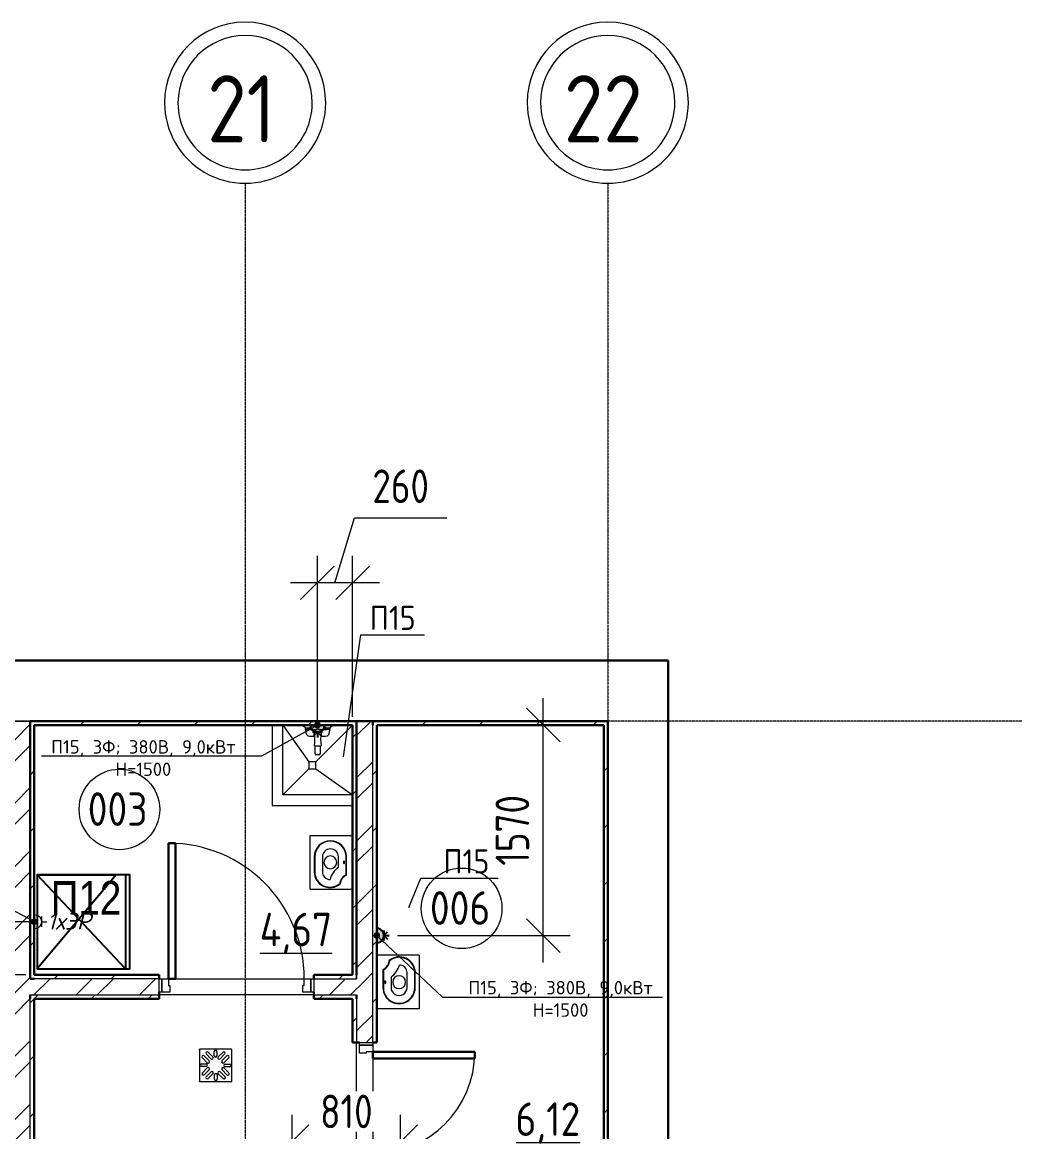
# Model space of a CAD drawing. Header units: millimetres. Extents: x -215207 to 92095, y -30385 to 123050.
# Drawn here: x -84096 to -76653, y 31650 to 39916 of the extents above; entities that cross this region are included whole.
import ezdxf
from ezdxf import colors
from ezdxf.entities.mleader import LeaderData, LeaderLine
from ezdxf.enums import TextEntityAlignment as Align
from ezdxf.math import Vec2, Vec3

# ---------------------------------------------------------------- set-up
doc = ezdxf.new("R2010")
doc.units = ezdxf.units.MM
doc.linetypes.add('ADSK_Линия сетки', pattern=[25, 20, -2.5, 0, -2.5])
doc.linetypes.add('SPLOSHNAY', pattern=[20, 10, 10])
for name, color, linetype, lineweight in [('TX RO', 30, 'Continuous', 9), ('Двери', 7, 'Continuous', 9), ('ДОНМ_ТХ_Анно', 84, 'Continuous', 20), ('Каркас_Импост', 7, 'Continuous', 9), ('Марки помещений', 7, 'Continuous', 20), ('Монтажный зазор', 7, 'Continuous', 9), ('Обобщенные модели', 7, 'Continuous', 20), ('Оси', 7, 'Continuous', 9), ('Панель', 7, 'Continuous', 30), ('Перекрытия', 7, 'Continuous', 18), ('Сантехнические приборы', 251, 'Continuous', 0), ('Стены', 7, 'Continuous', 18), ('Стены разрез', 7, 'Continuous', 30), ('Стены штриховка', 7, 'Continuous', 9)]:
    doc.layers.add(name, color=color, linetype=linetype, lineweight=lineweight)
for name, color, linetype in [('ЗАДАНИЕ ЭОМ', 10, 'Continuous'), ('ТХ Подключения', 10, 'SPLOSHNAY'), ('ТХ-Вода (ВК)', 170, 'Continuous')]:
    doc.layers.add(name, color=color, linetype=linetype)
doc.layers.add('ТХ ВК Аннотации', color=7, linetype='Continuous', lineweight=20, true_color=0x4c9a9a)
doc.layers.add('ТХ Подключения ЭОМ', color=7, linetype='Continuous', lineweight=18, true_color=0x003efa)
doc.layers.add('тх размеры розетки', color=7, linetype='Continuous', true_color=0xe91640)
doc.styles.add('GOST Common_1', font='GOST_Common.ttf', dxfattribs={"width": 0.9, "height": 125})
doc.styles.add('GOST Common_3', font='GOST_Common.ttf', dxfattribs={"width": 0.9, "height": 2.5})
doc.styles.add('ISOCPEUR', font='isocpeur.ttf', dxfattribs={"width": 0.9, "height": 270})
doc.styles.add('TX Text.Base', font='calibril.ttf', dxfattribs={"height": 250})
doc.styles.add('ГОСТ 2.304', font='CS_Gost2304.shx')
doc.styles.add('Номер', font='times.ttf', dxfattribs={"height": 150})
doc.styles.add('Розетки', font='isocpeui.ttf', dxfattribs={"height": 125})
doc.styles.add('ТХ_ДОНМ', font='ARIALN.TTF')
doc.dimstyles.new('СПДС', dxfattribs={"dimscale": 100, "dimtxt": 2.5, "dimasz": 2.5, "dimexe": 2, "dimexo": 0.625, "dimgap": 1, "dimtad": 1, "dimdec": 0, "dimtxsty": 'ГОСТ 2.304', "dimblk": 'OBLIQUE', "dimblk1": 'OBLIQUE', "dimblk2": 'OBLIQUE', "dimcen": 2.5, "dimdle": 2, "dimadec": 0, "dimazin": 2, "dimtfac": 0.75, "dimtdec": 4, "dimtmove": 1, "dimatfit": 3, "dimfxl": 0, "dimtolj": 1, "dimarcsym": 0})
pattern_1 = [(45, (-106999.95, 7949.98), (-235.7317, 235.7317), []), (45, (-106842.8, 7949.98), (-235.7317, 235.7317), [])]
pattern_2 = [(45, (-106999.95, 7949.98), (-212.132, 212.132), [])]

# ---------------------------------------------------------------- blocks, each defined once
blk = doc.blocks.new('трап')
at = {"layer": 'ТХ ВК Аннотации'}
for p, q in [((34771.5, 62035.5), (34531.5, 62035.5)), ((34532, 62035), (34532, 61795)), ((34617.7, 61963.6), (34581.5, 61999.8)), ((34595.6, 62013.9), (34631.8, 61977.7)), ((34642.3, 61986), (34642.3, 62018.3)), ((34662.3, 62018.3), (34662.3, 61986)), ((34671, 61977.7), (34707.3, 62013.9)), ((34721.4, 61999.8), (34685.2, 61963.6)), ((34772, 61795), (34772, 62035)), ((34550.1, 61925.7), (34582.5, 61925.5)), ((34589.8, 61934.6), (34553.6, 61970.8)), ((34567.2, 61985.5), (34603.4, 61949.3)), ((34699.5, 61949.3), (34735.7, 61985.5)), ((34750.4, 61970.8), (34714.2, 61934.6)), ((34723.3, 61924.5), (34755.7, 61924.3)), ((34582.4, 61905.5), (34550, 61905.7)), ((34553.6, 61859.2), (34589.8, 61895.4)), ((34604, 61881.3), (34567.7, 61845)), ((34582, 61830.7), (34618.3, 61867)), ((34632.4, 61852.8), (34596.2, 61816.6)), ((34642.9, 61812.2), (34642.9, 61844.6)), ((34662.9, 61844.6), (34662.9, 61812.2)), ((34707.8, 61816.6), (34671.6, 61852.8)), ((34685.7, 61867), (34722, 61830.7)), ((34736.2, 61845), (34700, 61881.3)), ((34714.2, 61895.4), (34750.4, 61859.2)), ((34755.6, 61904.3), (34723.2, 61904.5)), ((34532, 61795), (34772, 61795))]:
    blk.add_line(p, q, dxfattribs=at)
for centre, start, end in [((34588.6, 62006.9), 45, 225), ((34652.3, 62018.3), 0, 180), ((34714.3, 62006.9), 315, 135), ((34550.1, 61915.7), 89.62193, 269.62193), ((34560.1, 61978.4), 45, 225), ((34582.5, 61915.5), 269.62193, 89.62193), ((34596.9, 61941.7), 225, 45), ((34624.8, 61970.6), 225, 45), ((34652.3, 61986), 180, 0), ((34678.1, 61970.6), 135, 315), ((34707.1, 61941.7), 135, 315), ((34723.3, 61914.5), 89.62193, 269.62193), ((34742.8, 61978.4), 315, 135), ((34755.6, 61914.3), 269.62193, 89.62193), ((34560.7, 61852.1), 135, 315), ((34589.1, 61823.7), 135, 315), ((34596.9, 61888.3), 315, 135), ((34625.3, 61859.9), 315, 135), ((34652.9, 61844.6), 0, 180), ((34678.7, 61859.9), 45, 225), ((34707.1, 61888.3), 45, 225), ((34714.9, 61823.7), 225, 45), ((34743.3, 61852.1), 225, 45), ((34652.9, 61812.2), 180, 0)]:
    blk.add_arc(centre, 10, start, end, dxfattribs=at)
for points, knots in [([(34533.5, 62033.5), (34533.3, 62033.7), (34533.1, 62033.9), (34532.8, 62034.2), (34532.5, 62034.5), (34532.3, 62034.7), (34532.2, 62034.8), (34532, 62035), (34531.9, 62035.1), (34531.7, 62035.3), (34531.6, 62035.4), (34531.5, 62035.5), (34531.5, 62035.5), (34531.5, 62035.5), (34531.5, 62035.5)], [0, 0, 0, 0, 0.142857, 0.285714, 0.357143, 0.428571, 0.5, 0.571429, 0.642857, 0.714286, 0.785714, 0.857143, 0.928571, 1, 1, 1, 1]), ([(34771.5, 62035.5), (34771.5, 62035.5), (34771.4, 62035.5), (34771.4, 62035.5), (34771.3, 62035.4), (34771.2, 62035.3), (34771.1, 62035.1), (34770.9, 62035), (34770.7, 62034.8), (34770.6, 62034.7), (34770.4, 62034.5), (34770.2, 62034.2), (34769.8, 62033.9), (34769.6, 62033.7), (34769.5, 62033.5)], [0, 0, 0, 0, 0.071429, 0.142857, 0.214286, 0.285714, 0.357143, 0.428571, 0.5, 0.571429, 0.642857, 0.714286, 0.857143, 1, 1, 1, 1]), ([(34532, 61795), (34532, 61795), (34532, 61795), (34532.1, 61795.1), (34532.2, 61795.2), (34532.3, 61795.3), (34532.4, 61795.4), (34532.5, 61795.5), (34532.7, 61795.7), (34532.9, 61795.9), (34533.1, 61796.1), (34533.3, 61796.3), (34533.6, 61796.6), (34533.9, 61796.9), (34534, 61797)], [0, 0, 0, 0, 0.071429, 0.142857, 0.214286, 0.285714, 0.357143, 0.428571, 0.5, 0.571429, 0.642857, 0.714286, 0.857143, 1, 1, 1, 1]), ([(34770, 61797), (34770.1, 61796.9), (34770.4, 61796.6), (34770.7, 61796.3), (34770.9, 61796.1), (34771.1, 61795.9), (34771.3, 61795.7), (34771.5, 61795.5), (34771.6, 61795.4), (34771.7, 61795.3), (34771.8, 61795.2), (34771.9, 61795.1), (34772, 61795), (34772, 61795), (34772, 61795)], [0, 0, 0, 0, 0.142857, 0.285714, 0.357143, 0.428571, 0.5, 0.571429, 0.642857, 0.714286, 0.785714, 0.857143, 0.928571, 1, 1, 1, 1])]:
    blk.add_open_spline(points, degree=3, knots=knots, dxfattribs=at)
blk = doc.blocks.new('ЭР1')
at = {"color": 0}
for p, q in [((468830.6, 51503), (468830.6, 51395.4)), ((468776.8, 51449.2), (468737.7, 51449.2)), ((468776.8, 51486.8), (468776.8, 51449.2)), ((468776.8, 51449.2), (468776.8, 51411.7))]:
    blk.add_line(p, q, dxfattribs=at)
blk.add_arc((468830.6, 51449.2), 53.8, 90, 270, dxfattribs=at)
at = {"layer": 'TX RO', "ltscale": 100, "style": 'Номер', "flags": 8}
blk.add_attdef('RO_RAM_001', (466396.1, 51417.4), '', height=420, rotation=180, dxfattribs=at)
blk = doc.blocks.new('Розетка 380В')
at = {"color": 0}
for p, q in [((70849, 89044), (70924, 89044)), ((70924, 89044), (70869, 89099)), ((70924, 89044), (70924, 89122)), ((70924, 89044), (70980, 89099)), ((70924, 89044), (70999, 89044)), ((70817, 88936), (71032, 88936))]:
    blk.add_line(p, q, dxfattribs=at)
blk.add_arc((70924, 88936), 108, 0, 180, dxfattribs=at)
at = {"layer": 'TX RO', "ltscale": 100, "style": 'Номер', "flags": 8}
blk.add_attdef('RO_RAM_001', (68597, 89060), '', height=420, rotation=180, dxfattribs=at)
blk = doc.blocks.new('Розетка для мокрых помещений')
blk.add_hatch(color=0).paths.add_polyline_path([(70891, 88528, -1), (70891, 88744)])
at = {"color": 0}
for p, q in [((70891, 88528), (70891, 88744)), ((70784, 88636), (70705, 88636)), ((70784, 88636), (70784, 88711)), ((70784, 88561), (70784, 88636))]:
    blk.add_line(p, q, dxfattribs=at)
blk.add_arc((70891, 88636), 108, 90, 270, dxfattribs=at)
at = {"color": 0, "ltscale": 100, "style": 'Номер', "flags": 8}
blk.add_attdef('RO_RAM_001', (70004, 86593), '', height=420, rotation=270, dxfattribs=at)
blk = doc.blocks.new('AC_Дверь_Однопольная_Деревянная - Дв-10_1_2200х900_Пр_Подвал_ПВХ-4936338-План подвала смеж')
at = {"layer": 'Каркас_Импост'}
for p, q in [((-430, 60), (-380, 60)), ((-430, -40), (-430, 60)), ((-380, 60), (-380, 10)), ((-380, 10), (-370, 10)), ((-370, 10), (-370, -40)), ((370, 10), (380, 10)), ((370, -40), (370, 10)), ((380, 60), (430, 60)), ((380, 10), (380, 60)), ((430, 60), (430, -40)), ((-370, -40), (-430, -40)), ((430, -40), (370, -40))]:
    blk.add_line(p, q, dxfattribs=at)
at = {"layer": 'Монтажный зазор'}
for p, q in [((-450, 60), (-430, 60)), ((-450, -40), (-450, 60)), ((-430, 60), (-430, -40)), ((430, 60), (450, 60)), ((430, -40), (430, 60)), ((450, 60), (450, -40)), ((-430, -40), (-450, -40)), ((450, -40), (430, -40))]:
    blk.add_line(p, q, dxfattribs=at)
at = {"layer": 'Панель'}
for p, q in [((-380, 820), (-330, 820)), ((-380, 60), (-380, 820)), ((-330, 820), (-330, 60)), ((-330, 60), (-380, 60))]:
    blk.add_line(p, q, dxfattribs=at)
at = {"layer": 'Панель', "lineweight": 9}
blk.add_arc((-380, 60), 760, 0, 90, dxfattribs=at)
blk = doc.blocks.new('AC_Дверь_Однопольная_Деревянная - Дв-11_1_2200х1100_Пр_Подвал_ПВХ-4936276-План подвала смеж')
at = {"layer": 'Каркас_Импост'}
for p, q in [((-555, 60), (-505, 60)), ((-555, -40), (-555, 60)), ((-505, 60), (-505, 10)), ((-505, 10), (-495, 10)), ((-495, 10), (-495, -40)), ((495, 10), (505, 10)), ((495, -40), (495, 10)), ((505, 60), (555, 60)), ((505, 10), (505, 60)), ((555, 60), (555, -40)), ((-495, -40), (-555, -40)), ((555, -40), (495, -40))]:
    blk.add_line(p, q, dxfattribs=at)
at = {"layer": 'Монтажный зазор'}
for p, q in [((-575, 60), (-555, 60)), ((-575, -40), (-575, 60)), ((-555, 60), (-555, -40)), ((555, 60), (575, 60)), ((555, -40), (555, 60)), ((575, 60), (575, -40)), ((-555, -40), (-575, -40)), ((575, -40), (555, -40))]:
    blk.add_line(p, q, dxfattribs=at)
at = {"layer": 'Панель'}
for p, q in [((-505, 1070), (-455, 1070)), ((-505, 60), (-505, 1070)), ((-455, 1070), (-455, 60)), ((-455, 60), (-505, 60))]:
    blk.add_line(p, q, dxfattribs=at)
at = {"layer": 'Панель', "lineweight": 9}
blk.add_arc((-505, 60), 1010, 0, 90, dxfattribs=at)
blk = doc.blocks.new('Compact wall-hung vitreous china basin - Meridian - Roca -   327249xx0 - White - Meridian - Roca-4890539-План подвала смеж')
at = {"layer": 'Сантехнические приборы'}
for p, q in [((-75, 331), (-75, 15)), ((-75, 331), (325, 331)), ((325, 331), (325, 15)), ((165.7, 300.7), (54.3, 300.7)), ((165.7, 297.2), (54.3, 297.2)), ((165.7, 240.1), (54.3, 240.1)), ((87.8, 121), (165.7, 121)), ((30.6, 60.3), (165.7, 60.3)), ((32.8, 63.8), (165.7, 63.8))]:
    blk.add_line(p, q, dxfattribs=at)
for centre, radius, start, end in [((54.3, 183.2), 117.6, 90, 220.01623), ((54.3, 183.2), 114.1, 90, 219.30173), ((165.7, 180.5), 120.2, 270, 90), ((165.7, 180.5), 116.7, 270, 90), ((54.3, 183.2), 56.9, 90, 180.13752), ((-42.6, 27.8), 160.3, 35.54087, 75.54118), ((125, 181.3), 48, 360, 180), ((125, 181.3), 48, 180, 360), ((165.7, 180.5), 59.6, 270, 90), ((-42.6, 27.8), 80.1, 23.97568, 85.05308), ((-42.6, 27.8), 83.6, 25.54295, 84.04163)]:
    blk.add_arc(centre, radius, start, end, dxfattribs=at)
for centre, start_param, end_param in [((125, 78.9), 6.212189, 9.495774), ((125, 77.9), 6.212911, 9.348629), ((125, 78.4), 3.217742, 6.354181)]:
    blk.add_ellipse(centre, major_axis=(10.2, 0), ratio=0.358368, start_param=start_param, end_param=end_param, dxfattribs=at)
blk = doc.blocks.new('Семейство1 - Душевой поддон - строй исполнение-6726021-План подвала смеж')
at = {"layer": 'Обобщенные модели'}
for p, q in [((0, 0), (275, -275)), ((325, -275), (520, 0)), ((520, 0), (520, -520)), ((600, -600), (600, 0)), ((0, -520), (275, -325)), ((325, -275), (275, -275)), ((275, -275), (275, -325)), ((275, -325), (325, -325)), ((325, -325), (325, -275)), ((520, -520), (325, -325)), ((520, -520), (0, -520)), ((0, -600), (600, -600))]:
    blk.add_line(p, q, dxfattribs=at)
blk = doc.blocks.new('ПрофСан_ПСМ-200-1 - PSM-200-1-V23-План подвала смеж')
at = {"layer": 'Обобщенные модели', "lineweight": 9}
for centre, radius, start, end in [((0.5, -56.5), 24.9, 360, 180), ((-296.8, -105.1), 276.6, 349.88279, 10.11721), ((297.7, -105.1), 276.6, 169.88279, 190.11721), ((0.5, 30.7), 186, 262.30704, 277.69296)]:
    blk.add_arc(centre, radius, start, end, dxfattribs=at)
for points in [[(-23.8, -50.6), (-24.2, -52.5), (-24.4, -54.5), (-24.4, -56.5)], [(25.4, -56.5), (25.4, -54.5), (25.1, -52.5), (24.7, -50.6)]]:
    blk.add_open_spline(points, degree=3, dxfattribs=at)
for points, knots in [([(-21.8, -45.3), (-22, -45.7), (-22.4, -46.6), (-22.8, -47.7), (-23.1, -48.3), (-23.1, -48.5)], [0.71428571, 0.71428571, 0.71428571, 0.71428571, 0.75, 0.78571429, 0.80227909, 0.80227909, 0.80227909, 0.80227909]), ([(-18.8, -40.7), (-19.1, -41.1), (-19.6, -41.7), (-20.1, -42.4), (-20.3, -42.7)], [0.57142857, 0.57142857, 0.57142857, 0.57142857, 0.60714286, 0.63719083, 0.63719083, 0.63719083, 0.63719083]), ([(-13.2, -35.6), (-13.4, -35.8), (-13.9, -36.1), (-14.5, -36.6), (-15.1, -37), (-15.6, -37.4), (-16, -37.8), (-16.2, -38), (-16.3, -38.1)], [0.365798, 0.365798, 0.365798, 0.365798, 0.3928571, 0.4107143, 0.4285714, 0.4464286, 0.4642857, 0.4733784, 0.4733784, 0.4733784, 0.4733784]), ([(-7.4, -32.8), (-7.6, -32.9), (-8.3, -33.1), (-9.1, -33.5), (-9.9, -33.8), (-10.3, -34), (-10.6, -34.1)], [0.1967317, 0.1967317, 0.1967317, 0.1967317, 0.21428571, 0.25, 0.26785714, 0.28571429, 0.28571429, 0.28571429, 0.28571429]), ([(0.5, -31.6), (-0.5, -31.6), (-2, -31.7), (-3.9, -31.9), (-4.9, -32.1), (-5.3, -32.2)], [0, 0, 0, 0, 0.0714286, 0.1071429, 0.1428571, 0.1428571, 0.1428571, 0.1428571]), ([(6.2, -32.2), (5.8, -32.1), (4.8, -31.9), (2.9, -31.7), (1.5, -31.6), (0.5, -31.6)], [0.8571429, 0.8571429, 0.8571429, 0.8571429, 0.8928571, 0.9285714, 1, 1, 1, 1]), ([(11.5, -34.1), (11.3, -34), (10.8, -33.8), (10, -33.5), (9.2, -33.1), (8.5, -32.9), (8.3, -32.8)], [0.71428571, 0.71428571, 0.71428571, 0.71428571, 0.73214286, 0.75, 0.78571429, 0.8032683, 0.8032683, 0.8032683, 0.8032683]), ([(17.2, -38.1), (17.2, -38), (16.7, -37.6), (16.2, -37.1), (15.4, -36.6), (14.8, -36.1), (14.4, -35.8), (14.1, -35.6)], [0.5266216, 0.5266216, 0.5266216, 0.5266216, 0.5357143, 0.5714286, 0.5892857, 0.6071429, 0.634202, 0.634202, 0.634202, 0.634202]), ([(21.2, -42.7), (21, -42.4), (20.5, -41.7), (20, -41.1), (19.8, -40.7)], [0.36280917, 0.36280917, 0.36280917, 0.36280917, 0.39285714, 0.42857143, 0.42857143, 0.42857143, 0.42857143]), ([(24.1, -48.5), (24, -48.3), (23.8, -47.7), (23.3, -46.6), (22.9, -45.7), (22.7, -45.3)], [0.19772091, 0.19772091, 0.19772091, 0.19772091, 0.21428571, 0.25, 0.28571429, 0.28571429, 0.28571429, 0.28571429])]:
    blk.add_open_spline(points, degree=3, knots=knots, dxfattribs=at)
at = {"layer": 'Сантехнические приборы'}
for p, q in [((-107.5, 0), (-107.5, -6.4)), ((-42.5, -6.4), (-42.5, 0)), ((42.5, 0), (42.5, -6.3)), ((107.5, -6.3), (107.5, 0)), ((-107.5, -6.4), (-87, -20)), ((-42.5, -6.4), (-107.5, -6.4)), ((-90.2, -33), (-82.9, -33)), ((-90, -20), (-75, -20)), ((-90, -33), (-90, -20)), ((-75, -33), (-82.9, -33)), ((-75, -20), (-60, -20)), ((-75, -20), (-75, -33)), ((-67.1, -33), (-75, -33)), ((-67.1, -33), (-19.2, -33)), ((-63, -20), (-42.5, -6.4)), ((-60, -20), (-60, -33)), ((-25.9, -74.7), (-25.9, -40.6)), ((-25.9, -40.6), (-24, -53.3)), ((-25.9, -74.7), (-24.1, -60.9)), ((-19.2, -38.3), (-19.2, -33)), ((-19.2, -33), (-7.4, -33)), ((8.3, -33), (18, -33)), ((18, -33), (18, -37.3)), ((18, -33), (67.1, -33)), ((24.6, -50.9), (26.5, -40.6)), ((26.5, -74.7), (24.7, -63.9)), ((26.5, -40.6), (26.5, -74.7)), ((42.5, -6.3), (63, -20)), ((107.5, -6.3), (42.5, -6.3)), ((60, -20), (75, -20)), ((60, -33), (60, -20)), ((75, -33), (67.1, -33)), ((75, -20), (90, -20)), ((75, -33), (75, -20)), ((82.9, -33), (75, -33)), ((82.9, -33), (89.9, -33)), ((87, -20), (107.5, -6.3)), ((90, -20), (90, -33)), ((-59.4, -83.2), (-22.1, -83.2)), ((-19.2, -212.8), (-19.2, -154)), ((18, -154.1), (18, -212.8)), ((23, -83.2), (59.1, -83.2)), ((-19.2, -212.8), (-19.2, -220)), ((-19.2, -220), (18, -220)), ((18, -220), (18, -212.8))]:
    blk.add_line(p, q, dxfattribs=at)
for points in [[(-90.2, -33), (-90.2, -66.5), (-79.9, -83.2), (-59.4, -83.2)], [(-25.9, -40.6), (-24.9, -39.9), (-22.6, -38.7), (-20.3, -37.6), (-19.2, -37.1)], [(-22.6, -76.6), (-23.8, -76), (-24.9, -75.3), (-25.9, -74.7)], [(-19.2, -38.3), (-17.1, -37.1), (-14.9, -36.1), (-12.6, -35.3)], [(14.3, -35.7), (15.5, -36.2), (16.7, -36.7), (18, -37.3)], [(18, -36.3), (19.5, -36.9), (22.5, -38.2), (25.2, -39.8), (26.5, -40.6)], [(26.5, -74.7), (25.6, -75.2), (24.6, -75.8), (23.6, -76.3)], [(59.1, -83.2), (79.6, -83.2), (89.9, -66.5), (89.9, -33)]]:
    blk.add_open_spline(points, degree=3, dxfattribs=at)
blk = doc.blocks.new('Ось сетки - Круг_Ø12 мм 2-461932-План подвала смеж')
at = {"layer": 'Оси', "lineweight": 20}
for radius, start, end in [(6, 360, 180), (5, 360, 180), (6, 180, 360), (5, 180, 360)]:
    blk.add_arc((0, 0), radius, start, end, dxfattribs=at)
blk = doc.blocks.new('ADSK_Марка_Помещение_ОдноЗначение_Номер - Номер-462100-План подвала смеж')
at = {"layer": 'Марки помещений'}
blk.add_circle((0, 0), 3, dxfattribs=at)
blk = doc.blocks.new('_None')
blk = doc.blocks.new('_Dot')
at = {"color": 0, "linetype": 'ByBlock', "lineweight": -2}
blk.add_line((-0.5, 0), (-1, 0), dxfattribs=at)
at = {"color": 0, "linetype": 'ByBlock', "const_width": 0.5}
blk.add_lwpolyline([(-0.25, 0, 1), (0.25, 0, 1)], format="xyb", close=True, dxfattribs=at)
blk = doc.blocks.new('_Oblique')
at = {"color": 0, "linetype": 'ByBlock', "lineweight": -2}
blk.add_line((-0.5, -0.5), (0.5, 0.5), dxfattribs=at)
blk = doc.blocks.new('*D3561')
at = {"layer": 'Defpoints', "color": 0, "ltscale": 100, "transparency": 16777216}
for p in [(-81898.2, 35740), (-81635.6, 34680.2), (-81898.2, 34626.7, 937)]:
    blk.add_point(p, dxfattribs=at)
at = {"layer": 'тх размеры розетки', "color": 0, "lineweight": 9, "ltscale": 100, "transparency": 16777216}
for p, q in [((-81766.9, 35740), (-81621.5, 36224.7)), ((-81621.5, 36224.7), (-80934, 36224.7)), ((-81898.2, 34689.2), (-81898.2, 35940)), ((-81635.6, 34742.7), (-81635.6, 35940)), ((-81435.6, 35740), (-82098.2, 35740))]:
    blk.add_line(p, q, dxfattribs=at)
at = {"layer": 'тх размеры розетки', "color": 0, "lineweight": 9, "ltscale": 100, "transparency": 16777216, "xscale": 250, "yscale": 250, "zscale": 250, "rotation": 180}
blk.add_blockref('_Oblique', (-81898.2, 35740), dxfattribs=at)
at = {"layer": 'тх размеры розетки', "color": 0, "lineweight": 9, "ltscale": 100, "transparency": 16777216, "xscale": 250, "yscale": 250, "zscale": 250}
blk.add_blockref('_Oblique', (-81635.6, 35740), dxfattribs=at)
at = {"layer": 'тх размеры розетки', "color": 0, "ltscale": 100, "transparency": 16777216, "insert": (-81277.7, 36459.4), "char_height": 250, "attachment_point": 5, "style": 'ГОСТ 2.304', "bg_fill": 3, "box_fill_scale": 1.1, "bg_fill_color": 256, "bg_fill_true_color": 13158600, "bg_fill_transparency": 0}
blk.add_mtext('\\A1;260', dxfattribs=at)
blk = doc.blocks.new('*D3562')
at = {"layer": 'Defpoints', "color": 0, "ltscale": 100, "transparency": 16777216}
for p in [(-81363.4, 34680.2), (-80216, 34680.2), (-81363.4, 33111.8, 940.7)]:
    blk.add_point(p, dxfattribs=at)
at = {"layer": 'тх размеры розетки', "color": 0, "lineweight": 9, "ltscale": 100, "transparency": 16777216}
for p, q in [((-80216, 32911.8), (-80216, 34880.2)), ((-81300.9, 34680.2), (-80016, 34680.2)), ((-81300.9, 33111.8), (-80016, 33111.8))]:
    blk.add_line(p, q, dxfattribs=at)
at = {"layer": 'тх размеры розетки', "color": 0, "lineweight": 9, "ltscale": 100, "transparency": 16777216, "xscale": 250, "yscale": 250, "zscale": 250}
for p, rotation in [((-80216, 34680.2), 90), ((-80216, 33111.8), 270)]:
    blk.add_blockref('_Oblique', p, dxfattribs=dict(at, rotation=rotation))
at = {"layer": 'тх размеры розетки', "color": 0, "ltscale": 100, "transparency": 16777216, "insert": (-80446.1, 33896), "char_height": 250, "attachment_point": 5, "rotation": 90, "style": 'ГОСТ 2.304', "bg_fill": 3, "box_fill_scale": 1.1, "bg_fill_color": 256, "bg_fill_true_color": 13158600, "bg_fill_transparency": 0}
blk.add_mtext('\\A1;1570', dxfattribs=at)
blk = doc.blocks.new('*D3563')
at = {"layer": 'Defpoints', "color": 0, "ltscale": 100, "transparency": 16777216}
for p in [(-82085.9, 31577), (-82085.9, 31059.8), (-81278.2, 31006)]:
    blk.add_point(p, dxfattribs=at)
at = {"layer": 'тх размеры розетки', "color": 0, "lineweight": 9, "ltscale": 100, "transparency": 16777216}
for p, q in [((-82085.9, 31122.3), (-82085.9, 31777)), ((-81278.2, 31068.5), (-81278.2, 31777)), ((-81078.2, 31577), (-82285.9, 31577))]:
    blk.add_line(p, q, dxfattribs=at)
at = {"layer": 'тх размеры розетки', "color": 0, "lineweight": 9, "ltscale": 100, "transparency": 16777216, "xscale": 250, "yscale": 250, "zscale": 250, "rotation": 180}
blk.add_blockref('_Oblique', (-82085.9, 31577), dxfattribs=at)
at = {"layer": 'тх размеры розетки', "color": 0, "lineweight": 9, "ltscale": 100, "transparency": 16777216, "xscale": 250, "yscale": 250, "zscale": 250}
blk.add_blockref('_Oblique', (-81278.2, 31577), dxfattribs=at)
at = {"layer": 'тх размеры розетки', "color": 0, "ltscale": 100, "transparency": 16777216, "insert": (-81682.1, 31802), "char_height": 250, "attachment_point": 5, "style": 'ГОСТ 2.304', "bg_fill": 3, "box_fill_scale": 1.1, "bg_fill_color": 256, "bg_fill_true_color": 13158600, "bg_fill_transparency": 0}
blk.add_mtext('\\A1;810', dxfattribs=at)
blk = doc.blocks.new('*D3564')
at = {"layer": 'Defpoints', "color": 0, "ltscale": 100, "transparency": 16777216}
for p in [(-84498.9, 33215.5), (-83952.1, 33215.5), (-84005.9, 32819.8)]:
    blk.add_point(p, dxfattribs=at)
at = {"layer": 'тх размеры розетки', "color": 0, "lineweight": 9, "ltscale": 100, "transparency": 16777216}
for p, q in [((-84498.9, 32619.8), (-84498.9, 33415.5)), ((-84014.6, 33215.5), (-84698.9, 33215.5)), ((-84498.9, 33017.7), (-84971.6, 32844.7)), ((-84971.6, 32844.7), (-84971.6, 32138.5)), ((-84068.4, 32819.8), (-84698.9, 32819.8))]:
    blk.add_line(p, q, dxfattribs=at)
at = {"layer": 'тх размеры розетки', "color": 0, "lineweight": 9, "ltscale": 100, "transparency": 16777216, "xscale": 250, "yscale": 250, "zscale": 250}
for p, rotation in [((-84498.9, 33215.5), 90), ((-84498.9, 32819.8), 270)]:
    blk.add_blockref('_Oblique', p, dxfattribs=dict(at, rotation=rotation))
at = {"layer": 'тх размеры розетки', "color": 0, "ltscale": 100, "transparency": 16777216, "insert": (-85196.6, 32491.6), "char_height": 250, "attachment_point": 5, "rotation": 90, "style": 'ГОСТ 2.304', "bg_fill": 3, "box_fill_scale": 1.1, "bg_fill_color": 256, "bg_fill_true_color": 13158600, "bg_fill_transparency": 0}
blk.add_mtext('\\A1;400', dxfattribs=at)

msp = doc.modelspace()

# ---------------------------------------------------------------- hatches: boundary and pattern name
at = {"layer": 'Стены разрез', "lineweight": 9}
h = msp.add_hatch(dxfattribs=at)
h.set_pattern_fill('FP_2', color=256, style=0, pattern_type=2)
h.set_pattern_definition(pattern_1)
h.paths.add_polyline_path([(-84035.9, 31590.2), (-84035.9, 34710.2), (-84155.9, 34710.2), (-84155.9, 31590.2)])
h = msp.add_hatch(dxfattribs=at)
h.set_pattern_fill('FP_22', color=256, style=0, pattern_type=2)
h.set_pattern_definition(pattern_2)
h.paths.add_polyline_path([(-81789.9, 34680.2), (-81635.6, 34680.2), (-81635.6, 34710.2), (-84035.9, 34710.2), (-84035.9, 34680.2), (-81860.5, 34680.2)])
h = msp.add_hatch(dxfattribs=at)
h.set_pattern_fill('FP_22', color=256, style=0, pattern_type=2)
h.set_pattern_definition(pattern_2)
h.paths.add_polyline_path([(-84005.9, 32789.8), (-84005.9, 34680.2), (-84035.9, 34680.2), (-84035.9, 32789.8)])
h = msp.add_hatch(dxfattribs=at)
h.set_pattern_fill('FP_22', color=256, style=0, pattern_type=2)
h.set_pattern_definition(pattern_2)
h.paths.add_polyline_path([(-81605.6, 32819.8), (-81605.6, 34710.2), (-81635.6, 34710.2), (-81635.6, 32819.8)])
h = msp.add_hatch(dxfattribs=at)
h.set_pattern_fill('FP_2', color=256, style=0, pattern_type=2)
h.set_pattern_definition(pattern_1)
h.paths.add_polyline_path([(-81605.6, 31209.8), (-81485.6, 31209.8), (-81485.6, 31415.2), (-81605.6, 31415.2)])
h.paths.add_polyline_path([(-81585.6, 32315.2), (-81485.6, 32315.2), (-81485.6, 34710.2), (-81605.6, 34710.2), (-81605.6, 32789.8), (-81545.6, 32789.8), (-81545.6, 32669.8), (-81605.6, 32669.8), (-81605.6, 32315.2)])
h = msp.add_hatch(dxfattribs=at)
h.set_pattern_fill('FP_22', color=256, style=0, pattern_type=2)
h.set_pattern_definition(pattern_2)
h.paths.add_polyline_path([(-79811.3, 34680.2), (-79765.9, 34680.2), (-79765.9, 34710.2), (-81485.6, 34710.2), (-81485.6, 34680.2), (-80941.9, 34680.2)])
h = msp.add_hatch(dxfattribs=at)
h.set_pattern_fill('FP_22', color=256, style=0, pattern_type=2)
h.set_pattern_definition(pattern_2)
h.paths.add_polyline_path([(-81455.6, 31209.8), (-81455.6, 31415.2), (-81485.6, 31415.2), (-81485.6, 31209.8)])
h.paths.add_polyline_path([(-81485.6, 32315.2), (-81455.6, 32315.2), (-81455.6, 34680.2), (-81485.6, 34680.2), (-81485.6, 32824.6)])
h = msp.add_hatch(dxfattribs=at)
h.set_pattern_fill('FP_22', color=256, style=0, pattern_type=2)
h.set_pattern_definition(pattern_2)
h.paths.add_polyline_path([(-79765.9, 31239.8), (-79735.9, 31239.8), (-79735.9, 34710.2), (-79765.9, 34710.2), (-79765.9, 32824.6)])
h = msp.add_hatch(dxfattribs=at)
h.set_pattern_fill('FP_22', color=256, style=0, pattern_type=2)
h.set_pattern_definition(pattern_2)
h.paths.add_polyline_path([(-81925.6, 32789.8), (-81605.6, 32789.8), (-81605.6, 32819.8), (-81925.6, 32819.8)])
h.paths.add_polyline_path([(-84005.9, 32789.8), (-83075.6, 32789.8), (-83075.6, 32819.8), (-84005.9, 32819.8)])
h = msp.add_hatch(dxfattribs=at)
h.set_pattern_fill('FP_2', color=256, style=0, pattern_type=2)
h.set_pattern_definition(pattern_1)
h.paths.add_polyline_path([(-81925.6, 32669.8), (-81545.6, 32669.8), (-81545.6, 32789.8), (-81925.6, 32789.8), (-81925.6, 32689.8)])
h.paths.add_polyline_path([(-83075.6, 32669.8), (-83075.6, 32789.8), (-84035.9, 32789.8), (-84035.9, 32669.8), (-83203.1, 32669.8)])
h = msp.add_hatch(dxfattribs=at)
h.set_pattern_fill('FP_22', color=256, style=0, pattern_type=2)
h.set_pattern_definition(pattern_2)
h.paths.add_polyline_path([(-84035.9, 32639.8), (-83075.6, 32639.8), (-83075.6, 32669.8), (-84035.9, 32669.8)])
h.paths.add_polyline_path([(-81605.6, 32639.8), (-81605.6, 32669.8), (-81925.6, 32669.8), (-81925.6, 32639.8), (-81635.6, 32639.8)])
h = msp.add_hatch(dxfattribs=at)
h.set_pattern_fill('FP_22', color=256, style=0, pattern_type=2)
h.set_pattern_definition(pattern_2)
h.paths.add_polyline_path([(-84035.9, 31590.2), (-84005.9, 31590.2), (-84005.9, 32639.8), (-84035.9, 32639.8)])
h = msp.add_hatch(dxfattribs=at)
h.set_pattern_fill('FP_22', color=256, style=0, pattern_type=2)
h.set_pattern_definition(pattern_2)
h.paths.add_polyline_path([(-81605.6, 31209.8), (-81605.6, 31415.2), (-81635.6, 31415.2), (-81635.6, 31209.8)])
h.paths.add_polyline_path([(-81605.6, 32315.2), (-81605.6, 32639.8), (-81635.6, 32639.8), (-81635.6, 32315.2)])

# ---------------------------------------------------------------- linework, layer by layer
msp.add_lwpolyline([(-83293.4, 33565.5), (-83983.4, 33565.5), (-83983.4, 32865.5), (-83293.4, 32865.5), (-83293.4, 33565.5), (-83327.4, 33565.5), (-83327.4, 32865.5), (-83983.4, 33565.5), (-83397.4, 33565.5), (-83983.4, 32865.5)])
at = {"layer": 'Оси', "linetype": 'ADSK_Линия сетки'}
for p, q in [((-82435.9, 38716), (-82435.9, 17344.4)), ((-79735.9, 38716), (-79735.9, 17344.4)), ((-76653.1, 34710.2), (-94570, 34710.2))]:
    msp.add_line(p, q, dxfattribs=at)
at = {"layer": 'Перекрытия', "color": 49, "true_color": 0x464646}
for p, q in [((-82955.6, 32789.8), (-81995.6, 32789.8)), ((-81925.6, 32669.8), (-83075.6, 32669.8)), ((-81605.6, 31415.2), (-81605.6, 32315.2)), ((-81485.6, 32195.2), (-81485.6, 31485.2))]:
    msp.add_line(p, q, dxfattribs=at)
at = {"layer": 'Стены'}
msp.add_line((-84155.9, 34710.2), (-84035.9, 34710.2), dxfattribs=at)
at = {"layer": 'Стены разрез'}
for p, q in [((-79285.9, 35160.2), (-94570, 35160.2)), ((-79285.9, 35160.2), (-79285.9, 30942.2)), ((-84035.9, 32789.8), (-84035.9, 34710.2)), ((-79735.9, 34710.2), (-84035.9, 34710.2)), ((-84005.9, 34680.2), (-81635.6, 34680.2)), ((-84005.9, 32819.8), (-84005.9, 34680.2)), ((-81635.6, 34680.2), (-81635.6, 32819.8)), ((-81605.6, 34710.2), (-81605.6, 32819.8)), ((-81605.6, 32819.8), (-81605.6, 34710.2)), ((-79735.9, 34710.2), (-81485.6, 34710.2)), ((-81485.6, 34710.2), (-81485.6, 34680.2)), ((-81455.6, 34680.2), (-79765.9, 34680.2)), ((-81455.6, 32315.2), (-81455.6, 34680.2)), ((-79765.9, 34680.2), (-79765.9, 31239.8)), ((-79735.9, 30720.2), (-79735.9, 34710.2)), ((-83075.6, 32819.8), (-84005.9, 32819.8)), ((-83075.6, 32789.8), (-83075.6, 32819.8)), ((-81635.6, 32819.8), (-81925.6, 32819.8)), ((-81925.6, 32819.8), (-81925.6, 32789.8)), ((-84005.9, 32789.8), (-84035.9, 32789.8)), ((-84035.9, 32639.8), (-84035.9, 32669.8)), ((-83075.6, 32639.8), (-83075.6, 32689.8)), ((-81925.6, 32689.8), (-81925.6, 32639.8)), ((-81605.6, 32669.8), (-81605.6, 32639.8)), ((-84005.9, 32639.8), (-83075.6, 32639.8)), ((-84005.9, 31560.2), (-84005.9, 32639.8)), ((-81925.6, 32639.8), (-81635.6, 32639.8)), ((-81635.6, 32639.8), (-81635.6, 32315.2)), ((-81635.6, 32315.2), (-81585.6, 32315.2)), ((-81485.6, 32315.2), (-81455.6, 32315.2))]:
    msp.add_line(p, q, dxfattribs=at)
at = {"layer": 'Стены штриховка'}
for p, q in [((-81485.6, 32315.2), (-81485.6, 34680.2)), ((-81605.6, 32819.8), (-81605.6, 32789.8)), ((-81605.6, 32789.8), (-81605.6, 32819.8)), ((-83075.6, 32789.8), (-84005.9, 32789.8)), ((-81925.6, 32789.8), (-81605.6, 32789.8)), ((-84035.9, 32669.8), (-83075.6, 32669.8)), ((-81925.6, 32669.8), (-81605.6, 32669.8)), ((-84035.9, 31590.2), (-84035.9, 32639.8)), ((-81605.6, 32639.8), (-81605.6, 32315.2))]:
    msp.add_line(p, q, dxfattribs=at)

# ---------------------------------------------------------------- block references
at = {"layer": 'Двери'}
msp.add_blockref('AC_Дверь_Однопольная_Деревянная - Дв-11_1_2200х1100_Пр_Подвал_ПВХ-4936276-План подвала смеж', (-82500.6, 32729.8), dxfattribs=at)
at = {"layer": 'Двери', "rotation": 269.9999999999998}
msp.add_blockref('AC_Дверь_Однопольная_Деревянная - Дв-10_1_2200х900_Пр_Подвал_ПВХ-4936338-План подвала смеж', (-81545.6, 31865.2), dxfattribs=at)
at = {"layer": 'ЗАДАНИЕ ЭОМ', "lineweight": 30}
for name, p, xscale, yscale, zscale, rotation in [('Розетка для мокрых помещений', (-37802.5, -571.5, 937), 0.4974035871545056, 0.4974035871545056, 0.4974035871545056, 90.01285486268033), ('Розетка 380В', (-46652.4, 78856.7, 937), 0.4968105699247422, 0.4968105699247422, 0.4968105699247422, 179.9871451373198), ('Розетка для мокрых помещений', (-46204.3, 77207.5, 940.7), 0.4974035871545056, 0.4974035871545056, 0.4974035871545056, 180.0128548626803), ('Розетка 380В', (-125632.2, 68357.6, 940.7), 0.4968105699247422, 0.4968105699247422, 0.4968105699247422, 269.9871451373198)]:
    msp.add_blockref(name, p, dxfattribs=dict(at, xscale=xscale, yscale=yscale, zscale=zscale, rotation=rotation))
at = {"layer": 'Марки помещений', "xscale": 99.99999999999993, "yscale": 99.99999999999993, "zscale": 99.99999999999993}
for p in [(-83371.8, 34051.6), (-80824.1, 33314.7)]:
    msp.add_blockref('ADSK_Марка_Помещение_ОдноЗначение_Номер - Номер-462100-План подвала смеж', p, dxfattribs=at)
at = {"layer": 'Обобщенные модели', "rotation": 270}
msp.add_blockref('Семейство1 - Душевой поддон - строй исполнение-6726021-План подвала смеж', (-81635.6, 34680.2), dxfattribs=at)
at = {"layer": 'Оси', "lineweight": 20, "xscale": 99.99999999999993, "yscale": 99.99999999999993, "zscale": 99.99999999999993, "rotation": 180}
for p in [(-82435.9, 39316), (-79735.9, 39316)]:
    msp.add_blockref('Ось сетки - Круг_Ø12 мм 2-461932-План подвала смеж', p, dxfattribs=at)
at = {"layer": 'Сантехнические приборы'}
msp.add_blockref('ПрофСан_ПСМ-200-1 - PSM-200-1-V23-План подвала смеж', (-81895.6, 34680.2), dxfattribs=at)
for p, rotation in [((-81620.6, 33532.3), 90.0000000000002), ((-81470.6, 32890.2), 270)]:
    msp.add_blockref('Compact wall-hung vitreous china basin - Meridian - Roca -   327249xx0 - White - Meridian - Roca-4890539-План подвала смеж', p, dxfattribs=dict(at, rotation=rotation))
at = {"layer": 'ТХ Подключения ЭОМ', "lineweight": 50}
ref = msp.add_blockref('ЭР1', (384824.7, -18233.7), dxfattribs=dict(at, xscale=-1))
ref.add_attrib('RO_RAM_001', '1хЭР', (-83911, 33156.6), dxfattribs={"layer": 'ТХ Подключения', "ltscale": 100, "height": 125, "style": 'Розетки'})
at = {"layer": 'ТХ-Вода (ВК)', "color": 0}
msp.add_blockref('трап', (-117307.9, -29769.8), dxfattribs=at)

# ---------------------------------------------------------------- texts
at = {"layer": 'ДОНМ_ТХ_Анно', "style": 'ТХ_ДОНМ'}
msp.add_text('П12', height=250, dxfattribs=at).set_placement((-83620.7, 33393.4), align=Align.MIDDLE_CENTER)
at = {"layer": 'Марки помещений', "lineweight": 9, "char_height": 250, "attachment_point": 1, "style": 'GOST Common_3'}
for s, insert, width in [('003', (-83608, 34179.3), 584.43), ('006', (-81060.4, 33442.4), 584.43), ('\\L4,67', (-82327.7, 33281.7), 699.873), ('\\L6,12', (-80423.3, 31869.6), 620.506)]:
    msp.add_mtext(s, dxfattribs=dict(at, insert=insert, width=width))
at = {"layer": 'Оси', "char_height": 500, "attachment_point": 1, "style": 'GOST Common_1'}
for s, insert, width in [('21', (-82718.1, 39520.6), 671.012), ('22', (-80062.7, 39520.6), 779.24)]:
    msp.add_mtext(s, dxfattribs=dict(at, insert=insert, width=width))

# ---------------------------------------------------------------- leaders
at = {"layer": 'ДОНМ_ТХ_Анно'}
ml = msp.add_multileader_mtext('Standard', dxfattribs=at)
ml.set_content('П15', color=256, style='ISOCPEUR')
ml.set_leader_properties(lineweight=9)
ml.set_arrow_properties(name='NONE')
ml.build(insert=Vec2(0, 0))
ml.multileader.update_dxf_attribs({"text_left_attachment_type": 6, "text_right_attachment_type": 6, "dogleg_length": 0.25, "arrow_head_size": 250})
ctx = ml.context
ctx.base_point, ctx.char_height, ctx.arrow_head_size, ctx.landing_gap_size, ctx.plane_origin = Vec3(-81533.9, 35352.6, -962), 180, 250, 25, Vec3(-83306.6, 29815.6, -962)
ctx.left_attachment, ctx.right_attachment = 6, 6
notes = []
notes.append((ctx, [(0, (1, 1, 0), (-81574.4, 35352.6, -962), (1, 0), 40.6, [(0, [(-81703, 34443.4, -962)], 0, [])])]))
ctx.mtext.insert, ctx.mtext.flow_direction = Vec3(-81508.9, 35568.6, -962), 5
ml = msp.add_multileader_mtext('Standard', dxfattribs=at)
ml.set_content('П15', color=256, style='ISOCPEUR')
ml.set_leader_properties(lineweight=9)
ml.set_arrow_properties(name='NONE')
ml.build(insert=Vec2(0, 0))
ml.multileader.update_dxf_attribs({"text_left_attachment_type": 6, "text_right_attachment_type": 6, "dogleg_length": 0.25, "arrow_head_size": 250})
ctx = ml.context
ctx.base_point, ctx.char_height, ctx.arrow_head_size, ctx.landing_gap_size, ctx.plane_origin = Vec3(-80985.2, 33538.7), 180, 250, 25, Vec3(-83426.2, 37048)
ctx.left_attachment, ctx.right_attachment = 6, 6
notes.append((ctx, [(0, (1, 1, 0), (-81129, 33538.7), (1, 0), 143.8, [(0, [(-81217.6, 33320.1)], 0, [])])]))
ctx.mtext.insert, ctx.mtext.flow_direction = Vec3(-80960.2, 33754.7), 5
at = {"layer": 'ТХ Подключения ЭОМ'}
ml = msp.add_multileader_mtext('Standard', dxfattribs=at)
ml.set_content('\\A1;{\\fISOCPEUR|b0|i0|c204|p34;П15, 3Ф; 380В, 9,0кВт \\PH=15\\fISOCPEUR|b0|i0|c0|p34;00}', color=256, style='TX Text.Base')
ml.set_leader_properties(lineweight=9)
ml.set_arrow_properties(name='DOT')
ml.build(insert=Vec2(0, 0))
ml.multileader.update_dxf_attribs({"text_left_attachment_type": 6, "text_right_attachment_type": 6, "dogleg_length": 50, "arrow_head_size": 50})
ctx = ml.context
ctx.base_point, ctx.char_height, ctx.arrow_head_size, ctx.landing_gap_size, ctx.plane_origin = Vec3(-84003.5, 34447.7), 100, 50, 140, Vec3(-62182, 34097.9)
ctx.left_attachment, ctx.right_attachment, ctx.text_align_type = 6, 6, 1
notes.append((ctx, [(1, (1, 1, 0), (-82313.1, 34447.7), (-1, 0), 70.5, [(1, [(-81898, 34680.2)], 0, [])])]))
ctx.mtext.insert, ctx.mtext.width, ctx.mtext.alignment, ctx.mtext.flow_direction = Vec3(-83193.5, 34567.7), 1480.297, 2, 5
ml = msp.add_multileader_mtext('Standard', dxfattribs=at)
ml.set_content('\\A1;{\\fISOCPEUR|b0|i0|c204|p34;П12, 0,3кВт \\PH=3\\fISOCPEUR|b0|i0|c0|p34;00}', color=256, style='TX Text.Base')
ml.set_leader_properties(lineweight=9)
ml.set_arrow_properties(name='DOT')
ml.build(insert=Vec2(0, 0))
ml.multileader.update_dxf_attribs({"text_left_attachment_type": 6, "text_right_attachment_type": 6, "dogleg_length": 50, "arrow_head_size": 50})
ctx = ml.context
ctx.base_point, ctx.char_height, ctx.arrow_head_size, ctx.landing_gap_size, ctx.plane_origin = Vec3(-85728.6, 33581.4), 100, 50, 140, Vec3(-67536.3, 36692.5)
ctx.left_attachment, ctx.right_attachment, ctx.text_align_type = 6, 6, 1
notes.append((ctx, [(1, (1, 1, 0), (-84701.8, 33581.4), (-1, 0), 56.8, [(1, [(-84005.9, 33215.5)], 0, [])])]))
ctx.mtext.insert, ctx.mtext.width, ctx.mtext.alignment, ctx.mtext.flow_direction = Vec3(-85243.6, 33701.4), 1505.102, 2, 5
ml = msp.add_multileader_mtext('Standard', dxfattribs=at)
ml.set_content('\\A1;{\\fISOCPEUR|b0|i0|c204|p34;П15, 3Ф; 380В, 9,0кВт \\PH=15\\fISOCPEUR|b0|i0|c0|p34;00}', color=256, style='TX Text.Base')
ml.set_leader_properties(lineweight=9)
ml.set_arrow_properties(name='DOT')
ml.build(insert=Vec2(0, 0))
ml.multileader.update_dxf_attribs({"text_left_attachment_type": 6, "text_right_attachment_type": 6, "dogleg_length": 50, "arrow_head_size": 50})
ctx = ml.context
ctx.base_point, ctx.char_height, ctx.arrow_head_size, ctx.landing_gap_size, ctx.plane_origin = Vec3(-80896.8, 32654), 100, 50, 140, Vec3(-61759.7, 32530.7)
ctx.left_attachment, ctx.right_attachment, ctx.text_align_type = 6, 6, 1
notes.append((ctx, [(0, (1, 1, 0), (-80967.3, 32654), (1, 0), 70.5, [(1, [(-81455.6, 33113.1)], 0, [])])]))
ctx.mtext.insert, ctx.mtext.alignment, ctx.mtext.flow_direction = Vec3(-80086.8, 32774), 2, 5
for ctx, leaders in notes:
    for number, flags, end, landing, length, lines in leaders:
        leader = LeaderData()
        leader.index, (leader.has_last_leader_line, leader.has_dogleg_vector, leader.attachment_direction) = number, flags
        leader.last_leader_point, leader.dogleg_vector, leader.dogleg_length = Vec3(end), Vec3(landing), length
        for number, points, colour, breaks in lines:
            line = LeaderLine()
            line.index, line.vertices, line.color, line.breaks = number, Vec3.list(points), colors.encode_raw_color(colour), breaks
            leader.lines.append(line)
        ctx.leaders.append(leader)

# ---------------------------------------------------------------- next in the draw order: dimensions: what is measured, and where the dimension line sits
at = {"layer": 'тх размеры розетки', "ltscale": 100}
for base, p1, p2, picture, middle in [((-81898.2, 35740), (-81635.6, 34680.2), (-81898.2, 34626.7, 937), '*D3561', (-81521.5, 36459.4)), ((-82085.9, 31577), (-81278.2, 31006), (-82085.9, 31059.8), '*D3563', (-81682.1, 31802))]:
    dim = msp.add_linear_dim(base=base, p1=p1, p2=p2, dimstyle='СПДС', override={"dimrnd": 10, "dimtfillclr": 7, "dimlwd": 9, "dimlwe": 9}, dxfattribs=at)
    dim.commit()
    dim.dimension.update_dxf_attribs({"geometry": picture, "text_midpoint": middle})
dim = msp.add_linear_dim(base=(-84498.9, 33215.5), p1=(-84005.9, 32819.8), p2=(-83952.1, 33215.5), angle=90, dimstyle='СПДС', override={"dimrnd": 10, "dimtfillclr": 7, "dimlwd": 9, "dimlwe": 9}, dxfattribs=at)
dim.commit()
dim.dimension.update_dxf_attribs({"geometry": '*D3564', "text_midpoint": (-84971.6, 32744.7), "dimtype": 160})

# ---------------------------------------------------------------- next in the draw order: dimensions: what is measured, and where the dimension line sits
dim = msp.add_linear_dim(base=(-80216, 34680.2), p1=(-81363.4, 33111.8, 940.7), p2=(-81363.4, 34680.2), angle=90, dimstyle='СПДС', override={"dimrnd": 10, "dimtfillclr": 7, "dimlwd": 9, "dimlwe": 9}, dxfattribs=at)
dim.commit()
dim.dimension.update_dxf_attribs({"geometry": '*D3562', "text_midpoint": (-80446.1, 33896)})

doc.saveas('drawing.dxf')
